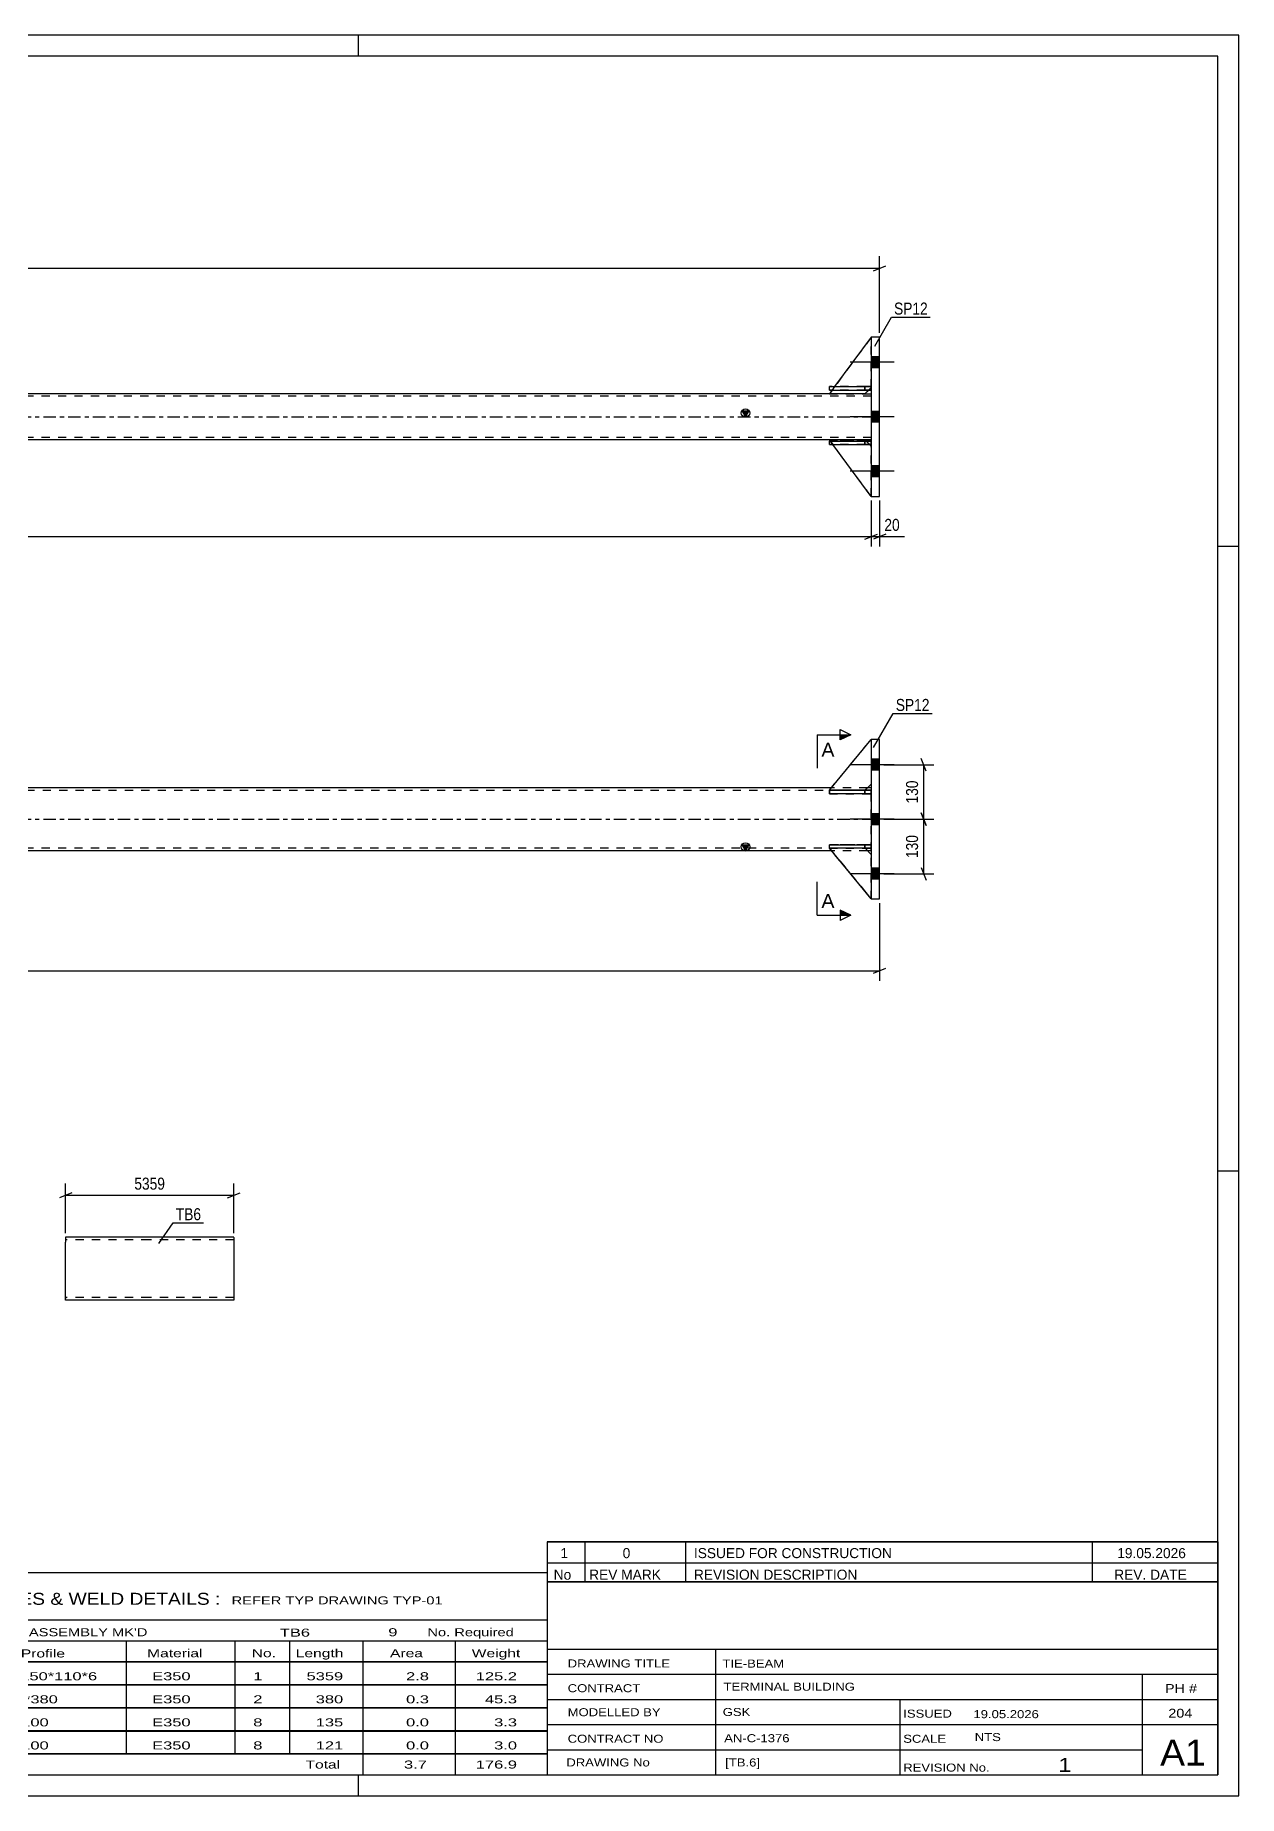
# Model space of a CAD drawing. Header units: millimetres. Extents: x 0 to 594, y 0 to 420.
# Drawn here: x 306.8 to 594, y 0 to 420 of the extents above; entities that cross this region are included whole.
import ezdxf

# ---------------------------------------------------------------- set-up
doc = ezdxf.new("R2010")
doc.units = ezdxf.units.MM
doc.linetypes.add('DXK_LINE_DOT2', pattern=[3.9198, 1.9599, -1.9599])
doc.linetypes.add('DXK_LINE_DOT3', pattern=[5.9187, 2.979, -0.9799, 0.9799, -0.9799])
doc.styles.add('Arial', font='ARIAL.TTF', dxfattribs={"height": 0.2})
doc.styles.add('Arial Narrow', font='ARIALN.TTF', dxfattribs={"height": 0.2})

# ---------------------------------------------------------------- blocks, each defined once
blk = doc.blocks.new('Unknown-490075028-1163')
at = {"color": 5, "linetype": 'Continuous'}
for p, q in [((594, 420), (0, 420)), ((384, 415), (384, 420)), ((594, 0), (594, 420)), ((589, 415), (5, 415)), ((589, 5), (589, 415)), ((594, 298), (589, 298)), ((594, 149), (589, 149)), ((5, 5), (589, 5)), ((384, 0), (384, 5)), ((0, 0), (594, 0))]:
    blk.add_line(p, q, dxfattribs=at)
blk = doc.blocks.new('Unknown-490075028-3567')
at = {"color": 7, "linetype": 'Continuous'}
for p, q in [((429, 51.05), (429, 5)), ((429, 51.05), (589, 51.05)), ((589, 51), (589, 5)), ((429, 35), (589, 35)), ((469.14, 35), (469.14, 5)), ((429, 29), (589, 29)), ((571, 5.05), (571, 29.05)), ((429, 23), (589, 23)), ((513.14, 23), (513.14, 5)), ((429, 17), (589, 17)), ((429, 11), (571, 11)), ((429, 5), (589, 5))]:
    blk.add_line(p, q, dxfattribs=at)
at = {"color": 7, "style": 'Arial Narrow'}
for s, height, width, p in [('DRAWING TITLE', 1.9089, 1.425378, (433.88, 30.61)), ('TIE-BEAM', 1.909, 1.425378, (470.81, 30.59)), ('CONTRACT', 1.909, 1.425378, (433.88, 24.71)), ('TERMINAL BUILDING', 1.9089, 1.425378, (471.06, 25.07)), ('MODELLED BY', 1.9089, 1.425378, (433.88, 18.98)), ('GSK', 1.909, 1.425378, (470.88, 19.04)), ('ISSUED', 1.909, 1.425378, (513.94, 18.64)), ('19.05.2026', 1.909, 1.425378, (530.69, 18.52)), ('CONTRACT NO', 1.9089, 1.425378, (433.88, 12.66)), ('AN-C-1376', 1.909, 1.425378, (471.23, 12.78)), ('SCALE', 1.909, 1.425378, (513.94, 12.65)), ('A1', 6.204, 1.25, (575.24, 7.2)), ('DRAWING No', 1.909, 1.425378, (433.56, 7)), ('[TB.6]', 1.909, 1.425378, (471.46, 6.99)), ('1', 3.34, 1.5, (550.91, 5.68)), ('REVISION No.', 1.9089, 1.425378, (513.94, 5.77))]:
    blk.add_text(s, height=height, dxfattribs=dict(at, width=width)).set_placement(p)
at = {"color": 7, "linetype": 'Continuous', "style": 'Arial Narrow'}
for s, height, width, p in [('PH #', 2.1, 1.42538, (576.4, 24.55)), ('204', 2.1, 1.42538, (577.19, 18.65)), ('NTS', 1.909, 1.425378, (531, 13.05))]:
    blk.add_text(s, height=height, dxfattribs=dict(at, width=width)).set_placement(p)
blk = doc.blocks.new('Unknown-490075028-3568')
at = {"color": 7, "linetype": 'Continuous'}
for p, q in [((429, 60.55), (589, 60.55)), ((589, 60.55), (429, 60.55)), ((429, 60.55), (429, 55.55)), ((438, 60.55), (438, 55.55)), ((462, 60.55), (462, 55.55)), ((559, 60.55), (559, 55.55)), ((589, 60.55), (589, 55.55)), ((429, 55.55), (589, 55.55)), ((429, 55.55), (429, 51.05)), ((429, 55.55), (589, 55.55)), ((438, 55.55), (438, 51.05)), ((462, 55.55), (462, 51.05)), ((559, 55.55), (559, 51.05)), ((589, 55.55), (589, 51.05)), ((589, 51.05), (429, 51.05))]:
    blk.add_line(p, q, dxfattribs=at)
at = {"color": 7, "linetype": 'Continuous', "style": 'Arial Narrow'}
for s, height, width, p in [('1', 2.39, 1.196471, (432.16, 56.7)), ('0', 2.39, 1.196471, (447, 56.7)), ('ISSUED FOR CONSTRUCTION', 2.3861, 1.196471, (464, 56.7)), ('19.05.2026', 2.386, 1.196471, (565, 56.7)), ('No', 2.386, 1.2, (430.54, 51.55)), ('REV MARK', 2.386, 1.2, (439, 51.55)), ('REVISION DESCRIPTION', 2.3861, 1.2, (464, 51.55)), ('REV. DATE', 2.386, 1.2, (564.28, 51.55))]:
    blk.add_text(s, height=height, dxfattribs=dict(at, width=width)).set_placement(p)
blk = doc.blocks.new('Unknown-490075028-3569')
at = {"color": 7, "linetype": 'Continuous'}
for p, q in [((269, 53.25), (429, 53.25)), ((269, 42), (269, 53.25)), ((429, 53.25), (429, 42)), ((269, 42), (429, 42)), ((269, 42), (269, 37)), ((429, 42), (429, 37)), ((269, 37), (429, 37)), ((269, 37), (269, 32)), ((293, 37), (293, 32)), ((328.5, 37), (328.5, 32)), ((354.5, 37), (354.5, 32)), ((367.5, 37), (367.5, 32)), ((385, 37), (385, 32)), ((407, 37), (407, 32)), ((429, 37), (429, 32)), ((269, 32), (429, 32)), ((269, 31.95), (269, 26.55)), ((269, 31.95), (429, 31.95)), ((293, 32), (293, 26.5)), ((328.5, 32), (328.5, 26.5)), ((354.5, 32), (354.5, 26.5)), ((367.5, 32), (367.5, 26.5)), ((385, 32), (385, 26.5)), ((407, 32), (407, 26.5)), ((429, 31.95), (429, 26.55)), ((269, 26.55), (429, 26.55)), ((269, 26.45), (269, 21.05)), ((269, 26.45), (429, 26.45)), ((293, 26.5), (293, 21)), ((328.5, 26.5), (328.5, 21)), ((354.5, 26.5), (354.5, 21)), ((367.5, 26.5), (367.5, 21)), ((385, 26.5), (385, 21)), ((407, 26.5), (407, 21)), ((429, 26.45), (429, 21.05)), ((269, 21.05), (429, 21.05)), ((293, 21), (293, 15.5)), ((328.5, 21), (328.5, 15.5)), ((354.5, 21), (354.5, 15.5)), ((367.5, 21), (367.5, 15.5)), ((385, 21), (385, 15.5)), ((407, 21), (407, 15.5)), ((269, 20.95), (269, 15.55)), ((269, 20.95), (429, 20.95)), ((429, 20.95), (429, 15.55)), ((269, 15.55), (429, 15.55)), ((269, 15.45), (269, 10.05)), ((269, 15.45), (429, 15.45)), ((293, 15.5), (293, 10)), ((328.5, 15.5), (328.5, 10)), ((354.5, 15.5), (354.5, 10)), ((367.5, 15.5), (367.5, 10)), ((385, 15.5), (385, 10)), ((407, 15.5), (407, 10)), ((429, 15.45), (429, 10.05)), ((269, 10.05), (429, 10.05)), ((269, 10), (429, 10)), ((269, 10), (269, 5)), ((385, 10), (385, 5)), ((407, 10), (407, 5)), ((429, 10), (429, 5)), ((269, 5), (429, 5))]:
    blk.add_line(p, q, dxfattribs=at)
at = {"color": 7, "style": 'Arial Narrow'}
for s, height, width, p in [('GENERAL NOTES & WELD DETAILS :', 2.8633, 1.4, (270.15, 45.56)), ('REFER TYP DRAWING TYP-01', 1.9089, 1.6, (353.7, 45.66)), ("MATERIAL LIST FOR ASSEMBLY MK'D", 1.9089, 1.6, (270.15, 38.06)), ('TB6', 1.909, 1.794707, (365.2, 37.97)), ('9', 1.91, 1.794707, (391.08, 38.06)), ('No. Required', 1.9089, 1.6, (400.41, 38.06)), ('Mark', 1.909, 1.7, (270.34, 33)), ('Profile', 1.909, 1.7, (303.41, 33)), ('Material', 1.909, 1.7, (333.54, 33.06)), ('No.', 1.909, 1.7, (358.5, 33.06)), ('Length', 1.909, 1.7, (369, 33.06)), ('Area', 1.909, 1.7, (391.5, 33.06)), ('Weight', 1.909, 1.7, (411, 33.06))]:
    blk.add_text(s, height=height, dxfattribs=dict(at, width=width)).set_placement(p)
at = {"color": 7, "linetype": 'Continuous', "style": 'Arial Narrow'}
for s, height, width, p in [('TB6', 1.909, 1.794707, (270.5, 27.56)), ('RHS150*110*6', 1.9089, 1.794707, (295, 27.56)), ('E350', 1.909, 1.794707, (334.74, 27.56)), ('1', 1.91, 1.794707, (358.86, 27.56)), ('5359', 1.909, 1.794707, (371.58, 27.56)), ('2.8', 1.909, 1.794707, (395.32, 27.56)), ('125.2', 1.909, 1.794707, (411.96, 27.56)), ('SP12', 1.909, 1.794707, (270.5, 22.06)), ('PL20*380', 1.909, 1.794707, (295, 22.06)), ('E350', 1.909, 1.794707, (334.74, 22.06)), ('2', 1.91, 1.794707, (358.86, 22.06)), ('380', 1.909, 1.794707, (373.77, 22.06)), ('0.3', 1.909, 1.794707, (395.32, 22.06)), ('45.3', 1.909, 1.794707, (414.14, 22.06)), ('ST16', 1.909, 1.794707, (270.5, 16.56)), ('PL8*100', 1.909, 1.794707, (295, 16.56)), ('E350', 1.909, 1.794707, (334.74, 16.56)), ('8', 1.91, 1.794707, (358.86, 16.56)), ('135', 1.909, 1.794707, (373.77, 16.56)), ('0.0', 1.909, 1.794707, (395.32, 16.56)), ('3.3', 1.909, 1.794707, (416.33, 16.56)), ('ST15', 1.909, 1.794707, (270.5, 11.06)), ('PL8*100', 1.909, 1.794707, (295, 11.06)), ('E350', 1.909, 1.794707, (334.74, 11.06)), ('8', 1.91, 1.794707, (358.86, 11.06)), ('121', 1.909, 1.794707, (373.77, 11.06)), ('0.0', 1.909, 1.794707, (395.32, 11.06)), ('3.0', 1.909, 1.794707, (416.33, 11.06)), ('Total', 1.909, 1.7, (371.33, 6.5)), ('3.7', 1.909, 1.794707, (394.83, 6.5)), ('176.9', 1.909, 1.794707, (411.96, 6.5))]:
    blk.add_text(s, height=height, dxfattribs=dict(at, width=width)).set_placement(p)
blk = doc.blocks.new('Part-490075028-1802 - 1795')
at = {"color": 7, "linetype": 'DXK_LINE_DOT2'}
for p, q in [((506.31, 239.86), (496.31, 239.86)), ((496.31, 239.86), (506.31, 239.86)), ((496.31, 239.86), (496.31, 239.06)), ((504.81, 239.86), (504.81, 239.06)), ((506.31, 239.06), (506.31, 239.86)), ((504.81, 239.06), (496.31, 239.06)), ((496.31, 239.06), (506.31, 239.06)), ((504.81, 239.06), (506.31, 239.06))]:
    blk.add_line(p, q, dxfattribs=at)
blk = doc.blocks.new('Part-490075028-1850 - 1795')
at = {"linetype": 'Continuous'}
blk.add_hatch(color=2, dxfattribs=at).paths.add_polyline_path([(476.31, 225.46), (475.51, 226.86), (477.11, 226.86)])
at = {"color": 2, "linetype": 'Continuous'}
for p, q in [((64.72, 240.46), (63.81, 240.46)), ((285.01, 240.46), (73.32, 240.46)), ((496.8, 240.46), (285.11, 240.46)), ((506.31, 240.46), (505.4, 240.46)), ((476.31, 225.46), (475.51, 226.86)), ((475.51, 226.86), (477.11, 226.86)), ((477.11, 226.86), (476.31, 225.46)), ((64.71, 225.46), (63.81, 225.46)), ((285.01, 225.46), (73.31, 225.46)), ((496.82, 225.46), (285.11, 225.46)), ((506.31, 225.46), (505.42, 225.46))]:
    blk.add_line(p, q, dxfattribs=at)
at = {"color": 7, "linetype": 'DXK_LINE_DOT2'}
for p, q in [((63.81, 225.46), (63.81, 240.46)), ((63.81, 239.86), (285.01, 239.86)), ((73.32, 240.46), (64.72, 240.46)), ((285.11, 239.86), (506.31, 239.86)), ((505.4, 240.46), (496.8, 240.46)), ((506.31, 225.46), (506.31, 240.46)), ((285.01, 226.06), (63.81, 226.06)), ((73.31, 225.46), (64.71, 225.46)), ((506.31, 226.06), (285.11, 226.06)), ((505.42, 225.46), (496.82, 225.46))]:
    blk.add_line(p, q, dxfattribs=at)
at = {"color": 7, "linetype": 'DXK_LINE_DOT3'}
for p, q in [((63.81, 232.96), (285.01, 232.96)), ((285.11, 232.96), (506.31, 232.96))]:
    blk.add_line(p, q, dxfattribs=at)
at = {"color": 2, "linetype": 'Continuous'}
blk.add_circle((476.31, 226.36), 1, dxfattribs=at)
blk = doc.blocks.new('Part-490075028-1813 - 1795')
at = {"color": 2, "linetype": 'Continuous'}
for p, q in [((496.31, 226.06), (496.31, 226.86)), ((496.31, 226.86), (506.31, 226.86)), ((506.31, 226.06), (506.31, 226.86)), ((506.31, 226.86), (506.31, 226.86)), ((496.31, 226.06), (496.32, 226.06)), ((506.31, 226.06), (497.14, 226.06)), ((506.31, 226.06), (506.31, 226.06))]:
    blk.add_line(p, q, dxfattribs=at)
at = {"color": 7, "linetype": 'DXK_LINE_DOT2'}
for p, q in [((504.81, 226.86), (496.31, 226.86)), ((504.81, 226.06), (504.81, 226.86)), ((504.81, 226.86), (506.31, 226.86)), ((506.31, 226.06), (506.31, 226.86)), ((496.31, 226.06), (504.81, 226.06)), ((497.14, 226.06), (496.32, 226.06)), ((504.81, 226.06), (506.31, 226.06))]:
    blk.add_line(p, q, dxfattribs=at)
blk = doc.blocks.new('Part-490075028-1801 - 1795')
at = {"color": 2, "linetype": 'Continuous'}
for p, q in [((508.31, 251.96), (506.31, 251.96)), ((506.31, 251.96), (506.31, 213.96)), ((508.31, 213.96), (508.31, 251.96)), ((506.31, 213.96), (508.31, 213.96))]:
    blk.add_line(p, q, dxfattribs=at)
blk = doc.blocks.new('Bolt-490075028-1814 - 1795')
at = {"linetype": 'Continuous'}
for points in [[(506.31, 247.26), (506.31, 244.66), (508.31, 244.66), (508.31, 247.26)], [(506.31, 247.26), (506.31, 244.66), (508.31, 244.66), (508.31, 247.26)], [(506.31, 247.26), (506.31, 244.66), (508.31, 244.66), (508.31, 247.26)], [(506.31, 234.26), (506.31, 231.66), (508.31, 231.66), (508.31, 234.26)], [(506.31, 234.26), (506.31, 231.66), (508.31, 231.66), (508.31, 234.26)], [(506.31, 221.26), (506.31, 218.66), (508.31, 218.66), (508.31, 221.26)], [(506.31, 221.26), (506.31, 218.66), (508.31, 218.66), (508.31, 221.26)], [(506.31, 221.26), (506.31, 218.66), (508.31, 218.66), (508.31, 221.26)]]:
    blk.add_hatch(color=1, dxfattribs=at).paths.add_polyline_path(points)
at = {"color": 1, "linetype": 'Continuous'}
for p, q in [((511.81, 245.96), (501.31, 245.96)), ((511.81, 245.96), (501.31, 245.96)), ((511.81, 245.96), (501.31, 245.96)), ((508.31, 247.26), (506.31, 247.26)), ((508.31, 247.26), (506.31, 247.26)), ((508.31, 247.26), (506.31, 247.26)), ((508.31, 244.66), (506.31, 244.66)), ((508.31, 244.66), (506.31, 244.66)), ((508.31, 244.66), (506.31, 244.66)), ((511.81, 232.96), (501.31, 232.96)), ((511.81, 232.96), (501.31, 232.96)), ((508.31, 234.26), (506.31, 234.26)), ((508.31, 234.26), (506.31, 234.26)), ((508.31, 231.66), (506.31, 231.66)), ((508.31, 231.66), (506.31, 231.66)), ((511.81, 219.96), (501.31, 219.96)), ((511.81, 219.96), (501.31, 219.96)), ((511.81, 219.96), (501.31, 219.96)), ((508.31, 221.26), (506.31, 221.26)), ((508.31, 221.26), (506.31, 221.26)), ((508.31, 221.26), (506.31, 221.26)), ((508.31, 218.66), (506.31, 218.66)), ((508.31, 218.66), (506.31, 218.66)), ((508.31, 218.66), (506.31, 218.66))]:
    blk.add_line(p, q, dxfattribs=at)
blk = doc.blocks.new('Part-490075028-1818 - 1795')
at = {"color": 7, "linetype": 'DXK_LINE_DOT2'}
for p, q in [((496.31, 239.87), (506.31, 251.96)), ((496.31, 239.87), (506.31, 251.96)), ((506.31, 251.96), (506.31, 241.37)), ((496.31, 239.87), (496.31, 239.87)), ((504.81, 239.87), (496.31, 239.87)), ((504.81, 239.87), (496.31, 239.87)), ((506.31, 241.37), (504.81, 239.87)), ((506.31, 241.37), (504.81, 239.87)), ((504.81, 239.87), (504.81, 239.87))]:
    blk.add_line(p, q, dxfattribs=at)
blk = doc.blocks.new('Part-490075028-1821 - 1795')
at = {"color": 2, "linetype": 'Continuous'}
for p, q in [((496.31, 226.07), (496.31, 226.07)), ((497.14, 226.07), (496.31, 226.07)), ((506.31, 213.96), (496.31, 226.07)), ((506.31, 224.57), (504.82, 226.06)), ((506.31, 213.96), (506.31, 213.96))]:
    blk.add_line(p, q, dxfattribs=at)
at = {"color": 7, "linetype": 'DXK_LINE_DOT2'}
for p, q in [((504.81, 226.07), (496.31, 226.07)), ((506.31, 213.96), (496.31, 226.07)), ((504.81, 226.07), (497.14, 226.07)), ((504.82, 226.06), (504.81, 226.07)), ((504.81, 226.07), (504.81, 226.07)), ((506.31, 224.57), (504.81, 226.07)), ((506.31, 213.96), (506.31, 224.57)), ((506.31, 213.96), (506.31, 213.96))]:
    blk.add_line(p, q, dxfattribs=at)
blk = doc.blocks.new('Part-490075028-1824 - 1795')
at = {"color": 7, "linetype": 'DXK_LINE_DOT2'}
for p, q in [((496.31, 226.07), (496.31, 226.07)), ((504.81, 226.07), (496.31, 226.07)), ((496.31, 226.07), (506.31, 213.96)), ((504.81, 226.07), (496.31, 226.07)), ((506.31, 213.96), (496.31, 226.07)), ((506.31, 224.57), (504.81, 226.07)), ((504.81, 226.07), (504.81, 226.07)), ((506.31, 224.57), (504.81, 226.07)), ((506.31, 213.96), (506.31, 224.57))]:
    blk.add_line(p, q, dxfattribs=at)
blk = doc.blocks.new('Part-490075028-1827 - 1795')
at = {"color": 7, "linetype": 'DXK_LINE_DOT2'}
for p, q in [((506.31, 226.86), (496.31, 226.86)), ((496.31, 226.86), (506.31, 226.86)), ((496.31, 226.06), (496.31, 226.86)), ((504.81, 226.86), (504.81, 226.06)), ((506.31, 226.06), (506.31, 226.86)), ((504.81, 226.06), (496.31, 226.06)), ((496.31, 226.06), (506.31, 226.06)), ((504.81, 226.06), (506.31, 226.06))]:
    blk.add_line(p, q, dxfattribs=at)
blk = doc.blocks.new('Part-490075028-1857 - 1795')
at = {"color": 2, "linetype": 'Continuous'}
for p, q in [((496.31, 239.87), (506.31, 251.96)), ((496.31, 239.87), (496.31, 239.87)), ((504.81, 239.87), (496.31, 239.87)), ((504.81, 239.87), (506.31, 241.37)), ((504.81, 239.87), (504.81, 239.87))]:
    blk.add_line(p, q, dxfattribs=at)
at = {"color": 7, "linetype": 'DXK_LINE_DOT2'}
for p, q in [((496.31, 239.87), (506.31, 251.96)), ((506.31, 251.96), (506.31, 241.37)), ((504.81, 239.87), (496.31, 239.87)), ((506.31, 241.37), (504.81, 239.87))]:
    blk.add_line(p, q, dxfattribs=at)
blk = doc.blocks.new('Part-490075028-1860 - 1795')
at = {"color": 2, "linetype": 'Continuous'}
for p, q in [((496.31, 239.06), (496.31, 239.86)), ((496.31, 239.86), (506.31, 239.86)), ((506.31, 239.06), (506.31, 239.86)), ((506.31, 239.86), (506.31, 239.86)), ((506.31, 239.06), (496.31, 239.06)), ((506.31, 239.06), (506.31, 239.06))]:
    blk.add_line(p, q, dxfattribs=at)
at = {"color": 7, "linetype": 'DXK_LINE_DOT2'}
for p, q in [((504.81, 239.86), (496.31, 239.86)), ((504.81, 239.06), (504.81, 239.86)), ((504.81, 239.86), (506.31, 239.86)), ((506.31, 239.06), (506.31, 239.86)), ((496.31, 239.06), (504.81, 239.06)), ((504.81, 239.06), (506.31, 239.06))]:
    blk.add_line(p, q, dxfattribs=at)
blk = doc.blocks.new('Part-490075028-2233 - 2227')
at = {"color": 2, "linetype": 'Continuous'}
for p, q in [((314.1, 133.25), (314.1, 132.05)), ((334.1, 133.25), (314.1, 133.25)), ((314.1, 118.99), (314.1, 132.05)), ((354.2, 133.25), (334.2, 133.25)), ((354.2, 133.16), (354.2, 133.25)), ((354.2, 133.16), (354.2, 132.05)), ((354.2, 132.05), (354.2, 118.25)), ((314.1, 118.34), (314.1, 118.99)), ((314.1, 118.25), (314.1, 118.34)), ((334.1, 118.25), (314.1, 118.25)), ((354.2, 118.25), (334.2, 118.25))]:
    blk.add_line(p, q, dxfattribs=at)
at = {"color": 7, "linetype": 'DXK_LINE_DOT2'}
for p, q in [((334.1, 132.65), (314.1, 132.65)), ((354.2, 132.65), (334.2, 132.65)), ((354.2, 132.9), (354.2, 132.05)), ((314.1, 118.99), (314.1, 118.6)), ((314.1, 118.85), (314.1, 118.9)), ((334.1, 118.85), (314.1, 118.85)), ((314.1, 118.25), (314.1, 118.25)), ((354.2, 118.85), (334.2, 118.85)), ((354.2, 118.9), (354.2, 118.99)), ((354.2, 118.85), (354.2, 118.9)), ((354.2, 118.85), (354.2, 118.9))]:
    blk.add_line(p, q, dxfattribs=at)
blk = doc.blocks.new('Part-490075028-1985 - 1982')
at = {"color": 2, "linetype": 'Continuous'}
for p, q in [((496.31, 323.47), (496.31, 323.47)), ((504.81, 323.47), (496.31, 323.47)), ((496.31, 323.47), (496.55, 323.16)), ((504.81, 323.47), (504.81, 323.47)), ((505.13, 323.16), (504.81, 323.47)), ((506.31, 309.97), (497.14, 322.36)), ((506.31, 321.97), (505.93, 322.36))]:
    blk.add_line(p, q, dxfattribs=at)
at = {"color": 7, "linetype": 'DXK_LINE_DOT2'}
for p, q in [((496.31, 323.47), (504.81, 323.47)), ((504.81, 323.47), (506.31, 321.97)), ((496.55, 323.16), (497.14, 322.36)), ((505.93, 322.36), (505.13, 323.16)), ((506.31, 321.97), (506.31, 321.97)), ((506.31, 309.97), (506.31, 321.97)), ((506.31, 309.97), (506.31, 309.97))]:
    blk.add_line(p, q, dxfattribs=at)
blk = doc.blocks.new('Bolt-490075028-1994 - 1982')
at = {"linetype": 'Continuous'}
for points in [[(506.31, 343.27), (506.31, 340.67), (508.31, 340.67), (508.31, 343.27)], [(506.31, 343.27), (506.31, 340.67), (508.31, 340.67), (508.31, 343.27)], [(506.31, 343.27), (506.31, 340.67), (508.31, 340.67), (508.31, 343.27)], [(506.31, 330.27), (506.31, 327.67), (508.31, 327.67), (508.31, 330.27)], [(506.31, 330.27), (506.31, 327.67), (508.31, 327.67), (508.31, 330.27)], [(506.31, 317.27), (506.31, 314.67), (508.31, 314.67), (508.31, 317.27)], [(506.31, 317.27), (506.31, 314.67), (508.31, 314.67), (508.31, 317.27)], [(506.31, 317.27), (506.31, 314.67), (508.31, 314.67), (508.31, 317.27)]]:
    blk.add_hatch(color=1, dxfattribs=at).paths.add_polyline_path(points)
at = {"color": 1, "linetype": 'Continuous'}
for p, q in [((511.81, 341.97), (501.31, 341.97)), ((511.81, 341.97), (501.31, 341.97)), ((511.81, 341.97), (501.31, 341.97)), ((508.31, 343.27), (506.31, 343.27)), ((508.31, 343.27), (506.31, 343.27)), ((508.31, 343.27), (506.31, 343.27)), ((508.31, 340.67), (506.31, 340.67)), ((508.31, 340.67), (506.31, 340.67)), ((508.31, 340.67), (506.31, 340.67)), ((511.81, 328.97), (501.31, 328.97)), ((511.81, 328.97), (501.31, 328.97)), ((508.31, 330.27), (506.31, 330.27)), ((508.31, 330.27), (506.31, 330.27)), ((508.31, 327.67), (506.31, 327.67)), ((508.31, 327.67), (506.31, 327.67)), ((511.81, 315.97), (501.31, 315.97)), ((511.81, 315.97), (501.31, 315.97)), ((511.81, 315.97), (501.31, 315.97)), ((508.31, 317.27), (506.31, 317.27)), ((508.31, 317.27), (506.31, 317.27)), ((508.31, 317.27), (506.31, 317.27)), ((508.31, 314.67), (506.31, 314.67)), ((508.31, 314.67), (506.31, 314.67)), ((508.31, 314.67), (506.31, 314.67))]:
    blk.add_line(p, q, dxfattribs=at)
blk = doc.blocks.new('Part-490075028-1986 - 1982')
at = {"color": 2, "linetype": 'Continuous'}
for p, q in [((496.31, 322.36), (496.31, 323.16)), ((496.31, 323.16), (506.31, 323.16)), ((496.31, 322.36), (506.31, 322.36)), ((506.31, 323.16), (506.31, 323.16)), ((506.31, 322.36), (506.31, 323.16))]:
    blk.add_line(p, q, dxfattribs=at)
at = {"color": 7, "linetype": 'DXK_LINE_DOT2'}
for p, q in [((504.81, 323.16), (496.31, 323.16)), ((504.81, 322.36), (496.31, 322.36)), ((506.31, 323.16), (504.81, 323.16)), ((504.81, 323.16), (504.81, 322.36)), ((504.81, 322.36), (506.31, 322.36)), ((506.31, 322.36), (506.31, 322.36))]:
    blk.add_line(p, q, dxfattribs=at)
blk = doc.blocks.new('Part-490075028-1995 - 1982')
at = {"color": 7, "linetype": 'DXK_LINE_DOT2'}
for p, q in [((506.31, 309.97), (496.31, 323.47)), ((496.31, 323.47), (504.81, 323.47)), ((504.81, 323.47), (496.31, 323.47)), ((504.81, 323.47), (506.31, 321.97)), ((504.81, 323.47), (504.81, 323.47)), ((504.81, 323.47), (506.31, 321.97)), ((506.31, 321.97), (506.31, 321.97)), ((506.31, 309.97), (506.31, 321.97))]:
    blk.add_line(p, q, dxfattribs=at)
blk = doc.blocks.new('Part-490075028-2002 - 1982')
at = {"color": 2, "linetype": 'Continuous'}
for p, q in [((506.31, 347.97), (497.56, 336.16)), ((496.97, 335.36), (496.31, 334.47)), ((504.81, 334.47), (496.31, 334.47)), ((505.7, 335.36), (504.81, 334.47))]:
    blk.add_line(p, q, dxfattribs=at)
at = {"color": 7, "linetype": 'DXK_LINE_DOT2'}
for p, q in [((506.31, 347.97), (506.31, 335.97)), ((497.56, 336.16), (496.97, 335.36)), ((506.31, 335.97), (505.7, 335.36))]:
    blk.add_line(p, q, dxfattribs=at)
blk = doc.blocks.new('Part-490075028-2007 - 1982')
at = {"color": 2, "linetype": 'Continuous'}
for p, q in [((508.31, 347.97), (506.31, 347.97)), ((506.31, 347.97), (506.31, 309.97)), ((508.31, 309.97), (508.31, 347.97)), ((506.31, 309.97), (508.31, 309.97))]:
    blk.add_line(p, q, dxfattribs=at)
blk = doc.blocks.new('Part-490075028-2012 - 1982')
at = {"linetype": 'Continuous'}
blk.add_hatch(color=2, dxfattribs=at).paths.add_polyline_path([(476.31, 328.97), (475.51, 330.37), (477.11, 330.37)])
at = {"color": 2, "linetype": 'Continuous'}
for p, q in [((65.31, 334.47), (63.81, 334.47)), ((285.01, 334.47), (73.81, 334.47)), ((496.31, 334.47), (285.11, 334.47)), ((504.81, 334.47), (506.31, 334.47)), ((476.31, 328.97), (475.51, 330.37)), ((475.51, 330.37), (477.11, 330.37)), ((477.11, 330.37), (476.31, 328.97)), ((63.81, 323.47), (65.31, 323.47)), ((285.01, 323.47), (73.81, 323.47)), ((496.31, 323.47), (285.11, 323.47)), ((506.31, 323.47), (504.81, 323.47))]:
    blk.add_line(p, q, dxfattribs=at)
at = {"color": 7, "linetype": 'DXK_LINE_DOT2'}
for p, q in [((63.81, 323.47), (63.81, 334.47)), ((285.01, 333.87), (63.81, 333.87)), ((73.81, 334.47), (65.31, 334.47)), ((506.31, 333.87), (285.11, 333.87)), ((504.81, 334.47), (496.31, 334.47)), ((506.31, 334.47), (506.31, 323.47)), ((285.01, 324.07), (63.81, 324.07)), ((73.81, 323.47), (65.31, 323.47)), ((506.31, 324.07), (285.11, 324.07)), ((504.81, 323.47), (496.31, 323.47))]:
    blk.add_line(p, q, dxfattribs=at)
at = {"color": 7, "linetype": 'DXK_LINE_DOT3'}
for p, q in [((63.81, 328.97), (285.01, 328.97)), ((285.11, 328.97), (506.31, 328.97))]:
    blk.add_line(p, q, dxfattribs=at)
at = {"color": 2, "linetype": 'Continuous'}
blk.add_circle((476.31, 329.87), 1, dxfattribs=at)
blk = doc.blocks.new('Part-490075028-2019 - 1982')
at = {"color": 7, "linetype": 'DXK_LINE_DOT2'}
for p, q in [((506.31, 347.97), (496.31, 334.47)), ((506.31, 335.97), (506.31, 347.97)), ((496.31, 334.47), (504.81, 334.47)), ((504.81, 334.47), (506.31, 335.97))]:
    blk.add_line(p, q, dxfattribs=at)
blk = doc.blocks.new('Part-490075028-2020 - 1982')
at = {"color": 7, "linetype": 'DXK_LINE_DOT2'}
for p, q in [((496.31, 335.36), (496.31, 336.16)), ((504.81, 336.16), (496.31, 336.16)), ((496.31, 336.16), (506.31, 336.16)), ((504.81, 335.36), (504.81, 336.16)), ((504.81, 336.16), (506.31, 336.16)), ((506.31, 335.36), (506.31, 336.16)), ((504.81, 335.36), (496.31, 335.36)), ((496.31, 335.36), (506.31, 335.36)), ((506.31, 335.36), (504.81, 335.36)), ((506.31, 335.36), (506.31, 335.36))]:
    blk.add_line(p, q, dxfattribs=at)
blk = doc.blocks.new('Part-490075028-2021 - 1982')
at = {"color": 7, "linetype": 'DXK_LINE_DOT2'}
for p, q in [((496.31, 322.36), (496.31, 323.16)), ((504.81, 323.16), (496.31, 323.16)), ((496.31, 323.16), (506.31, 323.16)), ((504.81, 322.36), (496.31, 322.36)), ((496.31, 322.36), (506.31, 322.36)), ((504.81, 322.36), (504.81, 323.16)), ((504.81, 323.16), (506.31, 323.16)), ((506.31, 322.36), (504.81, 322.36)), ((506.31, 322.36), (506.31, 323.16)), ((506.31, 322.36), (506.31, 322.36))]:
    blk.add_line(p, q, dxfattribs=at)
blk = doc.blocks.new('Part-490075028-2022 - 1982')
at = {"color": 2, "linetype": 'Continuous'}
for p, q in [((496.31, 335.36), (496.31, 336.16)), ((496.31, 336.16), (506.31, 336.16)), ((506.31, 336.16), (506.31, 336.16)), ((506.31, 336.16), (506.31, 335.36)), ((496.31, 335.36), (506.31, 335.36))]:
    blk.add_line(p, q, dxfattribs=at)
at = {"color": 7, "linetype": 'DXK_LINE_DOT2'}
for p, q in [((504.81, 336.16), (496.31, 336.16)), ((506.31, 336.16), (504.81, 336.16)), ((504.81, 336.16), (504.81, 335.36)), ((504.81, 335.36), (496.31, 335.36)), ((504.81, 335.36), (506.31, 335.36))]:
    blk.add_line(p, q, dxfattribs=at)
blk = doc.blocks.new('StraightDimension-490075028-1910 - 1795')
at = {"color": 7, "linetype": 'Continuous'}
for p, q in [((509.31, 232.96), (521.22, 232.96)), ((519.42, 231.46), (518.22, 234.46)), ((518.82, 219.96), (518.82, 232.96)), ((509.31, 219.96), (521.22, 219.96)), ((518.22, 221.46), (519.42, 218.46))]:
    blk.add_line(p, q, dxfattribs=at)
at = {"color": 0}
blk.add_wipeout([(518.07, 229.8), (513.87, 229.8), (513.87, 223.12), (518.07, 223.12)], dxfattribs=at)
at = {"color": 3, "style": 'Arial Narrow'}
blk.add_text('130', height=2.863, rotation=90.0002, dxfattribs=at).set_placement((517.47, 223.72))
blk = doc.blocks.new('StraightDimension-490075028-1872 - 1795')
at = {"color": 7, "linetype": 'Continuous'}
for p, q in [((61.81, 212.96), (61.81, 194.43)), ((508.31, 212.96), (508.31, 194.43)), ((63.31, 197.43), (60.31, 196.23)), ((506.81, 196.23), (509.81, 197.43)), ((61.81, 196.83), (508.31, 196.83))]:
    blk.add_line(p, q, dxfattribs=at)
at = {"color": 0}
blk.add_wipeout([(289.32, 197.58), (289.32, 201.78), (280.81, 201.78), (280.81, 197.58)], dxfattribs=at)
at = {"color": 3, "style": 'Arial Narrow'}
blk.add_text('5399', height=2.863, dxfattribs=at).set_placement((281.41, 198.18))
blk = doc.blocks.new('StraightDimension-490075028-1923 - 1795')
at = {"color": 7, "linetype": 'Continuous'}
for p, q in [((509.31, 245.96), (521.22, 245.96)), ((519.42, 244.46), (518.22, 247.46)), ((518.82, 232.96), (518.82, 245.96)), ((509.31, 232.96), (521.22, 232.96)), ((518.22, 234.46), (519.42, 231.46))]:
    blk.add_line(p, q, dxfattribs=at)
at = {"color": 0}
blk.add_wipeout([(518.07, 242.8), (513.87, 242.8), (513.87, 236.12), (518.07, 236.12)], dxfattribs=at)
at = {"color": 3, "style": 'Arial Narrow'}
blk.add_text('130', height=2.863, rotation=90.0002, dxfattribs=at).set_placement((517.47, 236.72))
blk = doc.blocks.new('StraightDimension-490075028-2238 - 2227')
at = {"color": 7, "linetype": 'Continuous'}
for p, q in [((315.6, 143.85), (312.6, 142.65)), ((314.1, 134.25), (314.1, 146.1)), ((314.1, 143.25), (354.2, 143.25)), ((352.7, 142.65), (355.7, 143.85)), ((354.2, 134.25), (354.2, 146.1))]:
    blk.add_line(p, q, dxfattribs=at)
at = {"color": 0}
blk.add_wipeout([(338.41, 144), (338.41, 148.2), (329.89, 148.2), (329.89, 144)], dxfattribs=at)
at = {"color": 3, "style": 'Arial Narrow'}
blk.add_text('5359', height=2.863, dxfattribs=at).set_placement((330.49, 144.6))
blk = doc.blocks.new('StraightDimension-490075028-2107 - 1982')
at = {"color": 7, "linetype": 'Continuous'}
for p, q in [((61.81, 348.97), (61.81, 367.26)), ((508.31, 348.97), (508.31, 367.26)), ((63.31, 365.01), (60.31, 363.81)), ((61.81, 364.41), (508.31, 364.41)), ((506.81, 363.81), (509.81, 365.01))]:
    blk.add_line(p, q, dxfattribs=at)
at = {"color": 0}
blk.add_wipeout([(289.32, 365.16), (289.32, 369.36), (280.81, 369.36), (280.81, 365.16)], dxfattribs=at)
at = {"color": 3, "style": 'Arial Narrow'}
blk.add_text('5399', height=2.863, dxfattribs=at).set_placement((281.41, 365.76))
blk = doc.blocks.new('StraightDimension-490075028-2607 - 1982')
at = {"color": 7, "linetype": 'Continuous'}
for p, q in [((506.31, 308.97), (506.31, 298)), ((508.31, 308.97), (508.31, 298)), ((504.81, 299.8), (507.81, 301)), ((506.31, 300.4), (508.31, 300.4)), ((509.81, 301), (506.81, 299.8))]:
    blk.add_line(p, q, dxfattribs=at)
at = {"color": 0}
blk.add_wipeout([(513.69, 301.15), (513.69, 305.35), (508.84, 305.35), (508.84, 301.15)], dxfattribs=at)
at = {"color": 7, "linetype": 'Continuous'}
blk.add_line((508.31, 300.4), (514.22, 300.4), dxfattribs=at)
blk.add_line((508.31, 300.4), (514.22, 300.4), dxfattribs=at)
at = {"color": 3, "style": 'Arial Narrow'}
blk.add_text('20', height=2.863, dxfattribs=at).set_placement((509.44, 301.75))
blk = doc.blocks.new('StraightDimension-490075028-2608 - 1982')
at = {"color": 7, "linetype": 'Continuous'}
for p, q in [((63.81, 308.97), (63.81, 298)), ((506.31, 308.97), (506.31, 298)), ((65.31, 301), (62.31, 299.8)), ((63.81, 300.4), (506.31, 300.4)), ((504.81, 299.8), (507.81, 301))]:
    blk.add_line(p, q, dxfattribs=at)
at = {"color": 0}
blk.add_wipeout([(289.32, 301.15), (289.32, 305.35), (280.81, 305.35), (280.81, 301.15)], dxfattribs=at)
at = {"color": 3, "style": 'Arial Narrow'}
blk.add_text('5359', height=2.863, dxfattribs=at).set_placement((281.41, 301.75))
blk = doc.blocks.new('Mark-490075028-1797 - 1795')
at = {"color": 0}
blk.add_wipeout([(520.21, 258.8), (520.21, 261.8), (512.17, 261.8), (512.17, 258.8)], dxfattribs=at)
blk.add_wipeout([(520.21, 258.8), (520.21, 261.8), (512.17, 261.8), (512.17, 258.8)], dxfattribs=at)
at = {"color": 30, "linetype": 'Continuous'}
for p, q in [((506.86, 250.1), (511.57, 258.2)), ((511.57, 258.2), (520.81, 258.2))]:
    blk.add_line(p, q, dxfattribs=at)
at = {"color": 3, "style": 'Arial Narrow'}
blk.add_text('SP12', height=2.863, dxfattribs=at).set_placement((512.17, 258.8))
blk = doc.blocks.new('SectionMark-490075028-1957 - 1795')
at = {"color": 0, "linetype": 'Continuous'}
for points in [[(497.53, 247.88), (497.53, 251.38), (494.42, 251.38), (494.42, 247.88)], [(497.53, 211.79), (497.53, 215.29), (494.42, 215.29), (494.42, 211.79)]]:
    blk.add_wipeout(points, dxfattribs=at)
at = {"linetype": 'Continuous'}
for points in [[(498.92, 251.88), (498.92, 253.13), (501.42, 253.13)], [(498.92, 210.04), (498.92, 211.29), (501.42, 210.04)]]:
    blk.add_hatch(color=6, dxfattribs=at).paths.add_polyline_path(points)
at = {"color": 6, "linetype": 'Continuous'}
for p, q in [((493.42, 253.13), (493.42, 245.13)), ((493.42, 253.13), (501.42, 253.13)), ((498.92, 251.88), (498.92, 254.38)), ((498.92, 254.38), (501.42, 253.13)), ((501.42, 253.13), (498.92, 251.88)), ((493.42, 210.04), (493.42, 218.04)), ((493.42, 210.04), (501.42, 210.04)), ((501.42, 210.04), (498.92, 211.29)), ((498.92, 211.29), (498.92, 208.79)), ((501.42, 210.04), (498.92, 208.79))]:
    blk.add_line(p, q, dxfattribs=at)
at = {"color": 3, "linetype": 'Continuous', "style": 'Arial'}
for p in [(494.42, 247.88), (494.42, 211.79)]:
    blk.add_text('A', height=3.34, dxfattribs=at).set_placement(p)
blk = doc.blocks.new('Mark-490075028-2229 - 2227')
at = {"color": 0}
blk.add_wipeout([(346.41, 137.31), (346.41, 140.31), (340.39, 140.31), (340.39, 137.31)], dxfattribs=at)
blk.add_wipeout([(346.41, 137.31), (346.41, 140.31), (340.39, 140.31), (340.39, 137.31)], dxfattribs=at)
at = {"color": 30, "linetype": 'Continuous'}
for p, q in [((336.36, 131.79), (339.79, 136.71)), ((339.79, 136.71), (347.01, 136.71))]:
    blk.add_line(p, q, dxfattribs=at)
at = {"color": 3, "style": 'Arial Narrow'}
blk.add_text('TB6', height=2.863, dxfattribs=at).set_placement((340.39, 137.31))
blk = doc.blocks.new('Mark-490075028-2003 - 1982')
at = {"color": 0}
blk.add_wipeout([(519.79, 353.35), (519.79, 356.35), (511.75, 356.35), (511.75, 353.35)], dxfattribs=at)
blk.add_wipeout([(519.79, 353.35), (519.79, 356.35), (511.75, 356.35), (511.75, 353.35)], dxfattribs=at)
at = {"color": 30, "linetype": 'Continuous'}
for p, q in [((507.15, 345.82), (511.15, 352.75)), ((511.15, 352.75), (520.39, 352.75))]:
    blk.add_line(p, q, dxfattribs=at)
at = {"color": 3, "style": 'Arial Narrow'}
blk.add_text('SP12', height=2.863, dxfattribs=at).set_placement((511.75, 353.35))

msp = doc.modelspace()

# ---------------------------------------------------------------- block references
for name in ['Unknown-490075028-1163', 'Part-490075028-2002 - 1982', 'Part-490075028-2019 - 1982', 'Part-490075028-2007 - 1982', 'Bolt-490075028-1994 - 1982', 'Part-490075028-2020 - 1982', 'Part-490075028-2022 - 1982', 'Part-490075028-2012 - 1982', 'Part-490075028-1985 - 1982', 'Part-490075028-1995 - 1982', 'Part-490075028-1986 - 1982', 'Part-490075028-2021 - 1982', 'Part-490075028-1818 - 1795', 'Part-490075028-1857 - 1795', 'Part-490075028-1801 - 1795', 'Bolt-490075028-1814 - 1795', 'Part-490075028-1850 - 1795', 'Part-490075028-1802 - 1795', 'Part-490075028-1860 - 1795', 'Part-490075028-1813 - 1795', 'Part-490075028-1827 - 1795', 'Part-490075028-1821 - 1795', 'Part-490075028-1824 - 1795', 'Part-490075028-2233 - 2227', 'Unknown-490075028-3568', 'Unknown-490075028-3569', 'Unknown-490075028-3567']:
    msp.add_blockref(name, (0, 0))

# ---------------------------------------------------------------- next in the draw order: block references
for name in ['StraightDimension-490075028-2107 - 1982', 'StraightDimension-490075028-2607 - 1982', 'Mark-490075028-1797 - 1795', 'StraightDimension-490075028-1910 - 1795', 'StraightDimension-490075028-1872 - 1795', 'StraightDimension-490075028-2238 - 2227']:
    msp.add_blockref(name, (0, 0))

# ---------------------------------------------------------------- next in the draw order: block references
for name in ['Mark-490075028-2003 - 1982', 'StraightDimension-490075028-2608 - 1982', 'SectionMark-490075028-1957 - 1795', 'StraightDimension-490075028-1923 - 1795', 'Mark-490075028-2229 - 2227']:
    msp.add_blockref(name, (0, 0))

doc.saveas('drawing.dxf')
